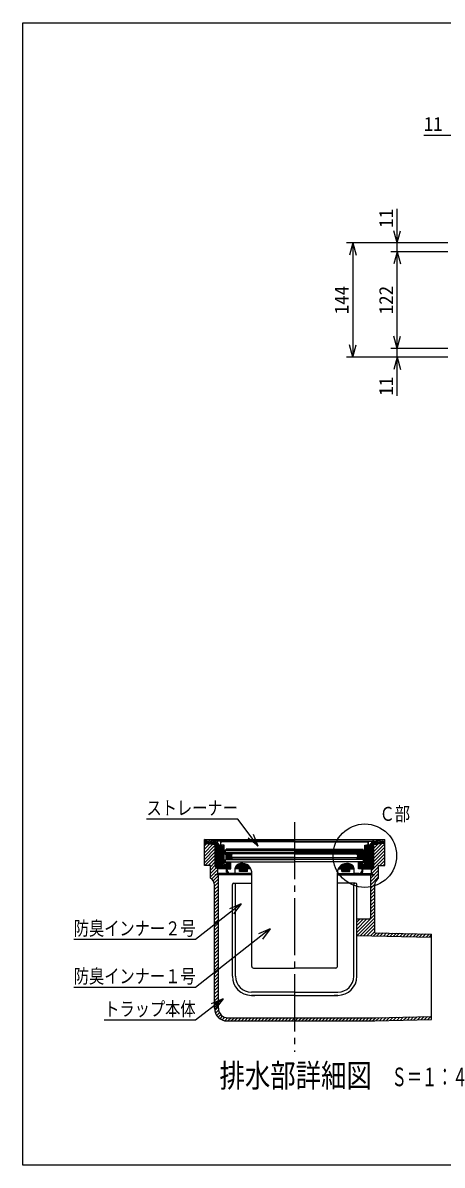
# Model space of a CAD drawing. Units: millimetres, scale not verified, with parts at other scales. Extents: x -1092 to 1092, y -744 to 696.
# Drawn here: x -1092 to -563, y -744 to 696 of the extents above; entities that cross this region are included whole.
import ezdxf
from ezdxf.enums import TextEntityAlignment as Align

# ---------------------------------------------------------------- set-up
doc = ezdxf.new("R2010")
doc.units = ezdxf.units.MM
doc.header["$LTSCALE"] = 8
doc.linetypes.add('CHAIN2', pattern=[12, 9, -1, 1, -1])
for name, color, linetype in [('0-5_寸法線', 7, 'Continuous'), ('0-7_枠細線', 5, 'Continuous'), ('0-8_枠中線', 5, 'Continuous'), ('0-E_極細4', 6, 'Continuous'), ('1-1_寸法4', 7, 'Continuous')]:
    doc.layers.add(name, color=color, linetype=linetype)
doc.styles.add('ＭＳ ゴシック', font='')
doc.styles.get('ＭＳ ゴシック').set_extended_font_data('MS Gothic')

msp = doc.modelspace()

# ---------------------------------------------------------------- linework, layer by layer
at = {"layer": '0-5_寸法線'}
for p, q in [((-586.548, 554.534), (-528.996, 554.534)), ((-619.996, 407.534), (-619.996, 461.652)), ((-619.996, 418.534), (-624.137, 433.989)), ((-619.996, 418.534), (-615.855, 433.989)), ((-555.996, 418.534), (-683.996, 418.534)), ((-675.996, 418.534), (-680.137, 403.079)), ((-675.996, 418.534), (-671.855, 403.079)), ((-675.996, 418.534), (-675.996, 274.534)), ((-555.996, 418.534), (-627.996, 418.534)), ((-555.996, 407.534), (-627.996, 407.534)), ((-619.996, 407.534), (-624.137, 392.079)), ((-619.996, 407.534), (-615.855, 392.079)), ((-619.996, 285.534), (-619.996, 407.534)), ((-675.996, 274.534), (-680.137, 289.989)), ((-675.996, 274.534), (-671.855, 289.989)), ((-619.996, 285.534), (-624.137, 300.989)), ((-619.996, 285.534), (-615.855, 300.989)), ((-555.996, 274.534), (-683.996, 274.534)), ((-555.996, 285.534), (-627.996, 285.534)), ((-555.996, 274.534), (-627.996, 274.534)), ((-619.996, 274.534), (-624.137, 259.079)), ((-619.996, 225.953), (-619.996, 285.534)), ((-619.996, 274.534), (-615.855, 259.079))]:
    msp.add_line(p, q, dxfattribs=at)
at = {"layer": '0-8_枠中線'}
msp.add_lwpolyline([(-1092, -744), (-1092, 696), (1092, 696), (1092, -744)], close=True, dxfattribs=at)
at = {"layer": '0-E_極細4', "linetype": 'CHAIN2'}
msp.add_line((-749.325, -311.421), (-749.325, -601.196), dxfattribs=at)
at = {"layer": '0-E_極細4'}
for p, q in [((-849.283, -335.519), (-863.125, -333.548)), ((-863.125, -334.933), (-863.125, -333.548)), ((-863.125, -333.548), (-635.525, -333.548)), ((-863.125, -365.223), (-863.125, -333.576)), ((-849.283, -336.933), (-863.125, -334.962)), ((-863.125, -335.852), (-856.873, -335.852)), ((-863.125, -337.052), (-849.283, -337.052)), ((-863.125, -338.252), (-849.283, -338.252)), ((-863.125, -338.333), (-849.283, -339.933)), ((-863.125, -341.619), (-860.18, -338.674)), ((-863.125, -345.862), (-856.377, -339.113)), ((-863.125, -350.104), (-852.574, -339.553)), ((-863.125, -354.347), (-849.283, -340.505)), ((-863.125, -358.59), (-849.283, -344.748)), ((-853.445, -339.452), (-849.283, -339.452)), ((-749.325, -335.519), (-849.283, -335.519)), ((-849.283, -367.561), (-849.283, -336.919)), ((-848.303, -368.541), (-848.303, -337.162)), ((-847.103, -369.741), (-847.103, -339.354)), ((-845.903, -370.519), (-845.903, -341.196)), ((-844.703, -370.519), (-844.703, -341.799)), ((-843.807, -340.519), (-841.425, -340.519)), ((-843.807, -341.919), (-841.425, -341.919)), ((-843.503, -370.519), (-843.503, -341.919)), ((-842.325, -340.519), (-842.325, -335.519)), ((-842.303, -370.519), (-842.303, -341.919)), ((-842.225, -340.119), (-842.225, -337.519)), ((-837.925, -340.519), (-841.825, -340.519)), ((-749.325, -336.519), (-841.225, -336.519)), ((-841.103, -370.519), (-841.103, -341.944)), ((-839.903, -370.519), (-839.903, -342.572)), ((-839.325, -366.519), (-839.325, -344.019)), ((-837.925, -346.519), (-837.925, -340.519)), ((-837.925, -365.119), (-837.925, -344.019)), ((-835.725, -347.519), (-835.725, -345.519)), ((-749.725, -345.519), (-835.725, -345.519)), ((-749.325, -335.519), (-649.367, -335.519)), ((-749.325, -336.519), (-657.425, -336.519)), ((-748.925, -345.519), (-662.925, -345.519)), ((-662.925, -347.519), (-662.925, -345.519)), ((-660.725, -340.519), (-656.825, -340.519)), ((-660.725, -346.519), (-660.725, -340.519)), ((-660.725, -365.119), (-660.725, -344.019)), ((-659.325, -366.519), (-659.325, -344.019)), ((-658.703, -370.519), (-658.703, -342.528)), ((-657.503, -370.519), (-657.503, -341.938)), ((-654.843, -340.519), (-657.225, -340.519)), ((-654.843, -341.919), (-657.225, -341.919)), ((-656.425, -340.119), (-656.425, -337.519)), ((-656.325, -340.519), (-656.325, -335.519)), ((-656.303, -370.519), (-656.303, -341.919)), ((-655.103, -370.519), (-655.103, -341.919)), ((-653.903, -370.519), (-653.903, -341.787)), ((-652.703, -370.519), (-652.703, -341.162)), ((-651.503, -369.697), (-651.503, -339.159)), ((-650.303, -368.497), (-650.303, -337.139)), ((-649.367, -335.519), (-635.525, -333.548)), ((-649.367, -336.933), (-635.525, -334.962)), ((-649.367, -367.561), (-649.367, -336.919)), ((-649.367, -337.052), (-635.525, -337.052)), ((-649.367, -338.252), (-635.525, -338.252)), ((-635.525, -338.333), (-649.367, -339.933)), ((-649.367, -348.478), (-639.705, -338.816)), ((-649.367, -352.721), (-635.525, -338.879)), ((-649.367, -344.236), (-644.502, -339.371)), ((-649.367, -339.452), (-645.205, -339.452)), ((-649.367, -339.993), (-649.299, -339.925)), ((-649.367, -356.964), (-635.525, -343.122)), ((-641.777, -335.852), (-635.525, -335.852)), ((-635.525, -334.933), (-635.525, -333.548)), ((-635.525, -365.223), (-635.525, -333.576)), ((-863.125, -362.832), (-849.283, -348.99)), ((-862.383, -366.333), (-849.283, -353.233)), ((-858.141, -366.333), (-849.283, -357.475)), ((-749.325, -349.707), (-837.625, -349.707)), ((-836.025, -352.707), (-837.625, -349.707)), ((-837.334, -350.252), (-828.825, -350.252)), ((-749.725, -347.519), (-836.925, -347.519)), ((-836.694, -351.452), (-828.08, -351.452)), ((-836.325, -349.318), (-836.325, -347.519)), ((-836.325, -349.318), (-749.325, -349.318)), ((-836.054, -352.652), (-828.77, -352.652)), ((-836.025, -352.707), (-836.025, -358.307)), ((-836.025, -353.852), (-828.825, -353.852)), ((-836.025, -355.052), (-828.825, -355.052)), ((-836.025, -356.252), (-827.88, -356.252)), ((-836.025, -357.452), (-828.825, -357.452)), ((-749.325, -358.307), (-836.025, -358.307)), ((-828.825, -349.707), (-828.825, -350.707)), ((-828.825, -352.707), (-828.825, -355.307)), ((-827.825, -356.307), (-828.825, -355.307)), ((-828.825, -357.307), (-827.825, -356.307)), ((-828.825, -357.307), (-828.825, -358.307)), ((-749.325, -351.707), (-827.825, -351.707)), ((-749.325, -356.307), (-827.825, -356.307)), ((-662.325, -349.318), (-749.325, -349.318)), ((-749.325, -349.707), (-661.025, -349.707)), ((-749.325, -351.707), (-670.825, -351.707)), ((-749.325, -356.307), (-670.825, -356.307)), ((-749.325, -358.307), (-662.625, -358.307)), ((-748.925, -347.519), (-661.725, -347.519)), ((-670.825, -356.307), (-669.825, -355.307)), ((-669.825, -357.307), (-670.825, -356.307)), ((-670.77, -356.252), (-662.625, -356.252)), ((-670.57, -351.452), (-661.956, -351.452)), ((-669.88, -352.652), (-662.596, -352.652)), ((-669.825, -349.707), (-669.825, -350.707)), ((-669.825, -350.252), (-661.316, -350.252)), ((-669.825, -352.707), (-669.825, -355.307)), ((-669.825, -353.852), (-662.625, -353.852)), ((-669.825, -355.052), (-662.625, -355.052)), ((-669.825, -357.307), (-669.825, -358.307)), ((-669.825, -357.452), (-662.625, -357.452)), ((-662.625, -352.707), (-661.025, -349.707)), ((-662.625, -352.707), (-662.625, -358.307)), ((-662.325, -349.318), (-662.325, -347.519)), ((-652.325, -372.649), (-635.525, -355.849)), ((-649.367, -361.206), (-635.525, -347.364)), ((-649.367, -365.449), (-635.525, -351.607)), ((-863.125, -366.333), (-863.125, -365.223)), ((-855.325, -366.333), (-863.125, -366.333)), ((-855.325, -367.76), (-849.283, -361.718)), ((-855.325, -372.003), (-849.283, -365.961)), ((-855.325, -382.333), (-855.325, -366.333)), ((-855.325, -376.245), (-847.962, -368.882)), ((-855.325, -380.488), (-846.325, -371.488)), ((-849.283, -367.561), (-846.325, -370.519)), ((-846.325, -376.333), (-846.325, -370.519)), ((-835.325, -370.519), (-846.325, -370.519)), ((-835.325, -366.519), (-839.325, -366.519)), ((-838.703, -370.519), (-838.703, -366.519)), ((-829.825, -362.519), (-837.925, -362.519)), ((-835.325, -365.119), (-837.925, -365.119)), ((-837.503, -370.519), (-837.503, -366.519)), ((-836.325, -361.518), (-829.825, -361.518)), ((-836.303, -370.519), (-836.303, -366.519)), ((-835.325, -374.519), (-835.325, -362.519)), ((-835.103, -374.519), (-835.103, -362.519)), ((-834.325, -370.318), (-829.825, -370.318)), ((-834.325, -372.318), (-834.325, -370.318)), ((-833.903, -370.318), (-833.903, -362.519)), ((-833.903, -374.519), (-833.903, -374.105)), ((-832.703, -370.318), (-832.703, -362.519)), ((-831.503, -370.318), (-831.503, -362.519)), ((-830.303, -370.318), (-830.303, -362.519)), ((-829.825, -361.518), (-749.325, -361.518)), ((-829.825, -370.318), (-829.825, -361.518)), ((-824.325, -376.318), (-824.325, -370.519)), ((-804.439, -370.519), (-824.325, -370.519)), ((-824.303, -370.519), (-824.303, -369.808)), ((-823.103, -370.519), (-823.103, -366.689)), ((-821.903, -370.519), (-821.903, -365.533)), ((-820.703, -370.519), (-820.703, -364.842)), ((-819.503, -370.519), (-819.503, -364.32)), ((-818.898, -373.919), (-818.898, -370.519)), ((-808.898, -373.919), (-818.898, -373.919)), ((-818.303, -370.519), (-818.303, -363.945)), ((-818.303, -373.919), (-818.303, -370.519)), ((-817.103, -370.519), (-817.103, -363.702)), ((-817.103, -373.919), (-817.103, -370.519)), ((-815.903, -370.519), (-815.903, -363.583)), ((-815.903, -373.919), (-815.903, -370.519)), ((-814.703, -370.519), (-814.703, -363.585)), ((-814.703, -373.919), (-814.703, -370.519)), ((-813.503, -370.519), (-813.503, -363.708)), ((-813.503, -373.919), (-813.503, -370.519)), ((-812.303, -370.519), (-812.303, -363.956)), ((-812.303, -373.919), (-812.303, -370.519)), ((-811.103, -370.519), (-811.103, -364.336)), ((-811.103, -373.919), (-811.103, -370.519)), ((-809.903, -370.519), (-809.903, -364.864)), ((-809.903, -373.919), (-809.903, -370.519)), ((-808.898, -373.919), (-808.898, -370.519)), ((-808.703, -370.519), (-808.703, -365.561)), ((-807.503, -370.519), (-807.503, -366.468)), ((-806.303, -370.519), (-806.303, -367.656)), ((-805.103, -370.519), (-805.103, -369.283)), ((-668.825, -361.518), (-749.325, -361.518)), ((-694.211, -370.519), (-674.325, -370.519)), ((-693.503, -370.519), (-693.503, -369.213)), ((-692.303, -370.519), (-692.303, -367.607)), ((-691.103, -370.519), (-691.103, -366.431)), ((-689.903, -370.519), (-689.903, -365.533)), ((-689.752, -373.919), (-689.752, -370.519)), ((-689.752, -373.919), (-679.752, -373.919)), ((-688.703, -370.519), (-688.703, -364.842)), ((-688.703, -373.919), (-688.703, -370.519)), ((-687.503, -370.519), (-687.503, -364.32)), ((-687.503, -373.919), (-687.503, -370.519)), ((-686.303, -370.519), (-686.303, -363.945)), ((-686.303, -373.919), (-686.303, -370.519)), ((-685.103, -370.519), (-685.103, -363.702)), ((-685.103, -373.919), (-685.103, -370.519)), ((-683.903, -370.519), (-683.903, -363.583)), ((-683.903, -373.919), (-683.903, -370.519)), ((-682.703, -370.519), (-682.703, -363.585)), ((-682.703, -373.919), (-682.703, -370.519)), ((-681.503, -370.519), (-681.503, -363.708)), ((-681.503, -373.919), (-681.503, -370.519)), ((-680.303, -370.519), (-680.303, -363.956)), ((-680.303, -373.919), (-680.303, -370.519)), ((-679.752, -373.919), (-679.752, -370.519)), ((-679.103, -370.519), (-679.103, -364.336)), ((-677.903, -370.519), (-677.903, -364.864)), ((-676.703, -370.519), (-676.703, -365.561)), ((-675.503, -370.519), (-675.503, -366.747)), ((-674.325, -376.318), (-674.325, -370.519)), ((-668.825, -370.318), (-668.825, -361.518)), ((-662.325, -361.518), (-668.825, -361.518)), ((-668.825, -362.519), (-660.725, -362.519)), ((-664.325, -370.318), (-668.825, -370.318)), ((-668.303, -370.318), (-668.303, -362.519)), ((-667.103, -370.318), (-667.103, -362.519)), ((-665.903, -370.318), (-665.903, -362.519)), ((-664.703, -370.318), (-664.703, -362.519)), ((-664.703, -374.519), (-664.703, -374.016)), ((-664.325, -372.318), (-664.325, -370.318)), ((-663.503, -374.519), (-663.503, -362.519)), ((-663.325, -374.519), (-663.325, -362.519)), ((-663.325, -365.119), (-660.725, -365.119)), ((-663.325, -366.519), (-659.325, -366.519)), ((-663.325, -370.519), (-652.325, -370.519)), ((-662.303, -370.519), (-662.303, -366.519)), ((-661.103, -370.519), (-661.103, -366.519)), ((-659.903, -370.519), (-659.903, -366.519)), ((-653.325, -382.135), (-643.325, -372.135)), ((-649.367, -367.561), (-652.325, -370.519)), ((-652.325, -376.333), (-652.325, -370.519)), ((-651.962, -376.529), (-643.325, -367.892)), ((-643.325, -382.333), (-643.325, -366.333)), ((-643.325, -366.333), (-635.525, -366.333)), ((-641.766, -366.333), (-635.525, -360.092)), ((-637.523, -366.333), (-635.525, -364.335)), ((-635.525, -366.333), (-635.525, -365.223)), ((-853.914, -383.319), (-848.528, -377.933)), ((-851.923, -385.571), (-845.325, -378.973)), ((-850.634, -388.525), (-845.325, -383.216)), ((-850.325, -392.459), (-845.325, -387.459)), ((-849.283, -377.933), (-846.325, -376.333)), ((-803.325, -377.933), (-849.283, -377.933)), ((-847.638, -377.043), (-846.325, -375.731)), ((-803.325, -376.333), (-846.325, -376.333)), ((-845.325, -432.09), (-845.325, -377.933)), ((-833.665, -374.519), (-835.325, -374.519)), ((-830.325, -376.318), (-824.325, -376.318)), ((-825.825, -388.333), (-803.325, -388.333)), ((-803.325, -493.518), (-803.325, -375.569)), ((-803.325, -378.525), (-803.325, -375.569)), ((-695.325, -493.518), (-695.325, -375.569)), ((-695.325, -378.525), (-695.325, -375.569)), ((-695.325, -376.333), (-652.325, -376.333)), ((-695.325, -377.933), (-649.367, -377.933)), ((-672.825, -388.333), (-695.325, -388.333)), ((-668.325, -376.318), (-674.325, -376.318)), ((-664.985, -374.519), (-663.325, -374.519)), ((-653.325, -386.377), (-643.325, -376.377)), ((-653.325, -432.09), (-653.325, -377.933)), ((-653.325, -390.62), (-643.325, -380.62)), ((-649.367, -377.933), (-652.325, -376.333)), ((-850.325, -546.226), (-850.325, -390.994)), ((-850.325, -396.701), (-845.325, -391.701)), ((-850.325, -400.944), (-845.325, -395.944)), ((-850.325, -405.186), (-845.325, -400.186)), ((-827.825, -505.933), (-827.825, -390.333)), ((-823.825, -505.933), (-823.825, -390.333)), ((-674.825, -505.933), (-674.825, -390.333)), ((-670.825, -505.933), (-670.825, -390.333)), ((-653.325, -399.105), (-648.325, -394.105)), ((-653.325, -403.348), (-648.325, -398.348)), ((-653.325, -407.591), (-648.325, -402.591)), ((-648.325, -450.937), (-648.325, -390.994)), ((-850.325, -409.429), (-845.325, -404.429)), ((-850.325, -413.672), (-845.325, -408.672)), ((-850.325, -417.914), (-845.325, -412.914)), ((-850.325, -422.157), (-845.325, -417.157)), ((-653.325, -411.833), (-648.325, -406.833)), ((-653.325, -416.076), (-648.325, -411.076)), ((-653.325, -420.319), (-648.325, -415.319)), ((-850.325, -426.4), (-845.325, -421.4)), ((-850.325, -430.642), (-845.325, -425.642)), ((-850.325, -434.885), (-845.325, -429.885)), ((-670.825, -450.546), (-648.325, -428.046)), ((-653.325, -424.561), (-648.325, -419.561)), ((-653.325, -428.804), (-648.325, -423.804)), ((-850.325, -439.128), (-845.325, -434.128)), ((-850.325, -443.37), (-845.325, -438.37)), ((-850.325, -447.613), (-845.325, -442.613)), ((-845.325, -546.307), (-845.325, -432.09)), ((-655.075, -434.074), (-670.825, -434.074)), ((-670.825, -446.304), (-658.596, -434.074)), ((-670.825, -442.061), (-662.838, -434.074)), ((-670.825, -437.819), (-667.081, -434.074)), ((-670.35, -454.314), (-648.325, -432.289)), ((-666.209, -454.416), (-648.325, -436.532)), ((-662.069, -454.518), (-648.325, -440.774)), ((-657.928, -454.62), (-648.325, -445.017)), ((-850.325, -451.856), (-845.325, -446.856)), ((-850.325, -456.098), (-845.325, -451.098)), ((-850.325, -460.341), (-845.325, -455.341)), ((-850.325, -464.583), (-845.325, -459.583)), ((-827.825, -505.933), (-827.825, -451.933)), ((-670.825, -505.933), (-670.825, -451.933)), ((-670.825, -454.302), (-576.554, -456.627)), ((-653.788, -454.722), (-648.325, -449.26)), ((-649.647, -454.824), (-645.822, -450.999)), ((-648.325, -450.937), (-576.554, -452.707)), ((-645.507, -454.927), (-641.681, -451.101)), ((-641.366, -455.029), (-637.541, -451.203)), ((-637.225, -455.131), (-633.4, -451.305)), ((-633.085, -455.233), (-629.26, -451.408)), ((-628.944, -455.335), (-625.119, -451.51)), ((-624.804, -455.437), (-620.979, -451.612)), ((-620.663, -455.539), (-616.838, -451.714)), ((-616.523, -455.641), (-612.698, -451.816)), ((-612.382, -455.743), (-608.557, -451.918)), ((-608.242, -455.845), (-604.416, -452.02)), ((-604.101, -455.947), (-600.276, -452.122)), ((-599.961, -456.05), (-596.135, -452.224)), ((-595.82, -456.152), (-591.995, -452.326)), ((-591.679, -456.254), (-587.854, -452.429)), ((-587.539, -456.356), (-583.714, -452.531)), ((-583.398, -456.458), (-579.573, -452.633)), ((-579.258, -456.56), (-576.554, -453.856)), ((-850.325, -468.826), (-845.325, -463.826)), ((-850.325, -473.069), (-845.325, -468.069)), ((-850.325, -477.311), (-845.325, -472.311)), ((-850.325, -481.554), (-845.325, -476.554)), ((-850.325, -485.797), (-845.325, -480.797)), ((-850.325, -490.039), (-845.325, -485.039)), ((-850.325, -494.282), (-845.325, -489.282)), ((-850.325, -498.525), (-845.325, -493.525)), ((-850.325, -502.767), (-845.325, -497.767)), ((-850.325, -507.01), (-845.325, -502.01)), ((-801.325, -495.518), (-749.325, -495.518)), ((-697.325, -495.518), (-749.325, -495.518)), ((-850.325, -511.253), (-845.325, -506.253)), ((-850.325, -515.495), (-845.325, -510.495)), ((-850.325, -519.738), (-845.325, -514.738)), ((-850.325, -523.98), (-845.325, -518.98)), ((-850.325, -528.223), (-845.325, -523.223)), ((-850.325, -532.466), (-845.325, -527.466)), ((-850.325, -536.708), (-845.325, -531.708)), ((-749.325, -525.933), (-803.825, -525.933)), ((-803.825, -529.933), (-799.325, -529.933)), ((-749.325, -525.933), (-694.825, -525.933)), ((-694.825, -529.933), (-699.325, -529.933)), ((-850.325, -540.951), (-845.325, -535.951)), ((-850.325, -545.194), (-845.325, -540.194)), ((-850.053, -549.164), (-845.325, -544.436)), ((-849.074, -552.428), (-845.127, -548.48)), ((-847.584, -555.181), (-844.064, -551.661)), ((-845.669, -557.509), (-842.362, -554.202)), ((-843.353, -559.435), (-840.118, -556.2)), ((-840.613, -560.938), (-837.304, -557.628)), ((-837.367, -561.934), (-833.733, -558.3)), ((-833.416, -562.226), (-829.497, -558.307)), ((-833.325, -558.307), (-648.064, -558.307)), ((-829.173, -562.226), (-825.255, -558.307)), ((-824.93, -562.226), (-821.012, -558.307)), ((-820.688, -562.226), (-816.769, -558.307)), ((-816.445, -562.226), (-812.527, -558.307)), ((-812.203, -562.226), (-808.284, -558.307)), ((-807.96, -562.226), (-804.042, -558.307)), ((-803.717, -562.226), (-799.799, -558.307)), ((-799.475, -562.226), (-795.556, -558.307)), ((-795.232, -562.226), (-791.314, -558.307)), ((-790.989, -562.226), (-787.071, -558.307)), ((-786.747, -562.226), (-782.828, -558.307)), ((-782.504, -562.226), (-778.586, -558.307)), ((-778.261, -562.226), (-774.343, -558.307)), ((-774.019, -562.226), (-770.1, -558.307)), ((-769.776, -562.226), (-765.858, -558.307)), ((-765.533, -562.226), (-761.615, -558.307)), ((-761.291, -562.226), (-757.372, -558.307)), ((-757.048, -562.226), (-753.13, -558.307)), ((-752.806, -562.226), (-749.325, -558.745)), ((-749.325, -558.745), (-748.887, -558.307)), ((-748.563, -562.226), (-744.645, -558.307)), ((-744.32, -562.226), (-740.402, -558.307)), ((-740.078, -562.226), (-736.159, -558.307)), ((-735.835, -562.226), (-731.917, -558.307)), ((-731.592, -562.226), (-727.674, -558.307)), ((-727.35, -562.226), (-723.431, -558.307)), ((-723.107, -562.226), (-719.189, -558.307)), ((-718.864, -562.226), (-714.946, -558.307)), ((-714.622, -562.226), (-710.703, -558.307)), ((-710.379, -562.226), (-706.461, -558.307)), ((-706.137, -562.226), (-702.218, -558.307)), ((-701.894, -562.226), (-697.976, -558.307)), ((-697.651, -562.226), (-693.733, -558.307)), ((-693.409, -562.226), (-689.49, -558.307)), ((-689.166, -562.226), (-685.248, -558.307)), ((-684.923, -562.226), (-681.005, -558.307)), ((-680.681, -562.226), (-676.762, -558.307)), ((-676.438, -562.226), (-672.52, -558.307)), ((-672.195, -562.226), (-668.277, -558.307)), ((-667.953, -562.226), (-664.034, -558.307)), ((-663.71, -562.226), (-659.792, -558.307)), ((-659.467, -562.226), (-655.549, -558.307)), ((-655.225, -562.226), (-651.306, -558.307)), ((-650.982, -562.226), (-647.037, -558.281)), ((-648.16, -558.308), (-576.554, -556.543)), ((-646.706, -562.192), (-642.687, -558.173)), ((-642.356, -562.085), (-638.338, -558.066)), ((-638.006, -561.978), (-633.988, -557.959)), ((-633.656, -561.87), (-629.638, -557.852)), ((-629.306, -561.763), (-625.288, -557.744)), ((-624.957, -561.656), (-620.938, -557.637)), ((-620.607, -561.549), (-616.588, -557.53)), ((-616.257, -561.441), (-612.238, -557.423)), ((-611.907, -561.334), (-607.888, -557.315)), ((-607.557, -561.227), (-603.538, -557.208)), ((-603.207, -561.119), (-599.188, -557.101)), ((-598.857, -561.012), (-594.839, -556.994)), ((-594.507, -560.905), (-590.489, -556.886)), ((-590.157, -560.798), (-586.139, -556.779)), ((-585.808, -560.69), (-581.789, -556.672)), ((-581.458, -560.583), (-577.439, -556.565)), ((-577.108, -560.476), (-576.554, -559.922)), ((-834.325, -562.226), (-648.064, -562.226))]:
    msp.add_line(p, q, dxfattribs=at)
for points in [[(-836.325, -361.518), (-836.325, -358.518), (-749.325, -358.518)], [(-828.825, -352.707), (-827.825, -351.707), (-828.825, -350.707)], [(-662.325, -361.518), (-662.325, -358.518), (-749.325, -358.518)], [(-669.825, -352.707), (-670.825, -351.707), (-669.825, -350.707)], [(-653.325, -394.863), (-651.13, -392.668), (-648.252, -389.79)], [(-648.064, -562.226), (-576.554, -560.462), (-576.554, -452.707)], [(-749.325, -529.933), (-751.187, -529.933), (-803.825, -529.933)], [(-749.325, -529.933), (-747.463, -529.933), (-694.825, -529.933)]]:
    msp.add_lwpolyline(points, dxfattribs=at)
for centre, radius, start, end in [((-849.283, -339.019), 3.5, 4.15099, 90), ((-849.283, -339.019), 2.1, 4.15099, 90), ((-843.807, -338.519), 3.4, 183.35089, 270), ((-843.807, -338.519), 2, 183.35089, 270), ((-841.225, -337.519), 1, 155.94545, 180), ((-841.825, -340.119), 0.4, 180, 270), ((-841.225, -337.519), 1, 90, 155.94545), ((-841.425, -344.019), 3.5, 0, 90), ((-841.425, -344.019), 2.1, 0, 90), ((-657.225, -344.019), 3.5, 90, 180), ((-657.225, -344.019), 2.1, 90, 180), ((-657.425, -337.519), 1, 24.05455, 90), ((-656.825, -340.119), 0.4, 270, 360), ((-657.425, -337.519), 1, 0, 24.05455), ((-654.843, -338.519), 2, 270, 356.64911), ((-654.843, -338.519), 3.4, 270, 356.64911), ((-649.367, -339.019), 3.5, 90, 175.84901), ((-649.367, -339.019), 2.1, 90, 175.84901), ((-836.925, -346.519), 1, 180, 270), ((-661.725, -346.519), 1, 270, 360), ((-830.325, -372.318), 4, 180, 270), ((-818.325, -370.318), 6, 129.9705, 181.9251), ((-815.325, -375.569), 12, 24.88695, 124.83371), ((-815.325, -375.569), 12, 0, 24.88695), ((-683.325, -375.569), 12, 155.11305, 180), ((-683.325, -375.569), 12, 55.16629, 155.11305), ((-680.325, -370.318), 6, 358.0749, 50.0295), ((-668.325, -372.318), 4, 270, 360), ((-860.325, -390.994), 10, 0, 60), ((-825.825, -390.333), 2, 90, 180), ((-825.825, -390.333), 2, 0, 90), ((-672.825, -390.333), 2, 90, 180), ((-672.825, -390.333), 2, 0, 90), ((-638.325, -390.994), 10, 120, 180), ((-655.325, -432.09), 2, 277.18076, 360), ((-801.325, -493.518), 2, 180, 270.00046), ((-697.325, -493.518), 2, 269.99954, 360), ((-803.825, -505.933), 24, 180, 270), ((-803.825, -505.933), 20, 180, 270), ((-694.825, -505.933), 24, 270, 360), ((-694.825, -505.933), 20, 270, 360), ((-834.325, -546.226), 16, 180, 270), ((-833.325, -546.307), 12, 180, 270)]:
    msp.add_arc(centre, radius, start, end, dxfattribs=at)
at = {"layer": '1-1_寸法4'}
for p, q in [((-795.337, -341.854), (-801.292, -327.004)), ((-795.337, -341.854), (-807.92, -331.971)), ((-816.551, -414.464), (-831.274, -420.729)), ((-816.551, -414.464), (-826.168, -427.251)), ((-779.998, -446.221), (-794.723, -452.479)), ((-779.998, -446.221), (-789.621, -459.004)), ((-839.58, -534.482), (-854.347, -540.643)), ((-839.58, -534.482), (-849.288, -547.201))]:
    msp.add_line(p, q, dxfattribs=at)
for points in [[(-795.337, -341.854), (-820.883, -307.77), (-936.083, -307.77)], [(-816.551, -414.464), (-874.178, -459.574), (-1027.778, -459.574)], [(-779.998, -446.221), (-874.178, -519.868), (-1027.778, -519.868)], [(-839.58, -534.482), (-874.178, -561.17), (-989.378, -561.17)]]:
    msp.add_lwpolyline(points, dxfattribs=at)
msp.add_circle((-660.725, -353.836), 40, dxfattribs=at)

# ---------------------------------------------------------------- texts
at = {"layer": '0-5_寸法線', "style": 'ＭＳ ゴシック'}
msp.add_text('11', height=17.6, dxfattribs=at).set_placement((-586.548, 554.534), align=Align.BOTTOM_LEFT)
for s, p in [('11', (-619.996, 437.652)), ('144', (-675.996, 328.534)), ('122', (-619.996, 328.534)), ('11', (-619.996, 225.953))]:
    msp.add_text(s, height=17.6, rotation=90, dxfattribs=at).set_placement(p, align=Align.BOTTOM_LEFT)
at = {"layer": '0-7_枠細線', "style": 'ＭＳ ゴシック'}
for s, height, width, p in [('排水部詳細図', 29.33, 0.8, (-844.009, -654.537)), ('Ｓ＝１：４', 23.46, 0.6, (-627.079, -651.538))]:
    msp.add_text(s, height=height, dxfattribs=dict(at, width=width)).set_placement(p, align=Align.BOTTOM_LEFT)
at = {"layer": '1-1_寸法4', "style": 'ＭＳ ゴシック', "width": 0.8}
for s, p in [('ストレーナー', (-936.083, -307.77)), ('Ｃ部', (-642.156, -315.255)), ('防臭インナー２号', (-1027.778, -459.574)), ('防臭インナー１号', (-1027.778, -519.868)), ('トラップ本体', (-989.378, -561.17))]:
    msp.add_text(s, height=17.6, dxfattribs=at).set_placement(p, align=Align.BOTTOM_LEFT)

doc.saveas('drawing.dxf')
